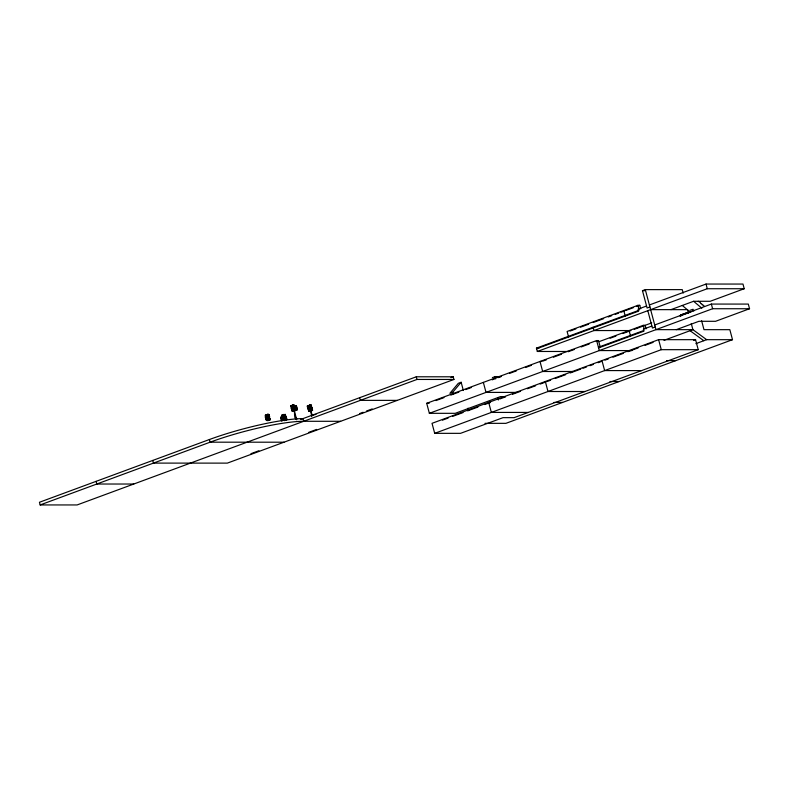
<?xml version="1.0" encoding="UTF-8"?>
<svg xmlns="http://www.w3.org/2000/svg" width="789" height="789" viewBox="0 0 789 789"><rect width="100%" height="100%" fill="white"/><g stroke="black" fill="none" stroke-linecap="round" stroke-linejoin="round"><path stroke-width="1.18" d="M269.473 418.722L269.098 419.807L266.228 419.975L265.42 416.908L266.574 416.03L267.796 419.689M268.122 420.438L269.937 419.768L268.516 414.432L267.333 414.432L268.724 420.231L269.463 420.231L268.615 417.026M282.423 416.71L281.288 417.815M284.356 416.493L284.612 415.951L285.608 419.689L283.419 420.438L281.998 415.103L283.961 414.432L285.381 419.778L283.419 420.438M295.579 410.359L295.283 409.235L294.544 409.235M310.264 410.576L311.842 410.152M280.864 417.992C285.48 421.277 278.093 412.105 281.752 421.109L282.225 420.655M281.19 418.377L281.229 417.785M282.284 415.478C284.76 413.811 282.995 418.357 282.235 415.448M283.715 418.495L283.448 419.373L283.212 418.624M291.102 406.029L292.068 407.085L292.492 405.822M291.476 406.601L291.466 406.029M292.936 407.489C293.419 410.438 289.869 406.582 292.897 407.538M291.457 406.414L291.565 405.871M291.989 409.373L292.956 410.428L293.38 409.156M292.305 410.477L292.246 409.432L292.364 409.935M309.554 407.499C310.521 409.185 307.424 408.82 308.262 407.538M308.154 408.091L308.548 407.331L309.613 407.686M309.998 409.166L309.584 410.428L308.607 409.373M308.963 409.757L308.982 409.373M266.337 416.888L265.222 415.793M266.08 419.59L266.287 419.028M266.544 416.493L267.284 416.878M267.885 416.207L268.023 417.628L267.244 416.858M268.013 415.053C269.019 414.057 267.747 416.207 268.25 414.718M269.335 414.984L268.832 415.379L268.566 414.659M267.688 418.525L268.625 417.864M269.177 416.878L269.256 416.178M268.901 418.387L268.615 417.805M269.434 418.14C270.854 419.59 268.368 418.269 268.941 418.722M269.493 418.042L269.572 418.348M285.835 416.868L285.569 417.697L285.066 416.533M285.805 416.878L285.687 416.207M285.51 418.2L286.21 419.363L285.598 418.14M286.101 418.338C285.983 416.967 287.6 418.949 286.417 418.772M292.344 410.349L291.545 409.836M292.009 409.718L292.167 409.511M307.306 406.69L308.114 407.025L307.888 406.335M308.075 408.041L307.71 408.495M308.933 410.477L308.174 409.836L308.913 410.181M308.736 409.629L308.874 409.442M310.136 405.645L310.856 405.802M310.698 405.428L311.241 405.29M311.132 407.124L311.379 406.769M311.576 408.584C309.781 407.223 313.253 411.375 311.063 409.313M269 417.795L269.029 417.056M280.864 417.785L280.815 418.377M281.308 419.452C282.61 422.5 283.103 417.273 281.683 420.024M282.6 415.448L282.61 416.01M282.669 417.322C285.026 415.093 283.478 420.202 283.143 416.957M285.184 416.128L285.204 415.389M291.102 406.236L291.328 405.743M293.113 407.824C292.305 406.345 291.042 409.018 292.502 408.475M294.05 406.71L293.962 405.822L293.044 405.871M294.494 408.377L294.11 407.302M296.309 407.716L296.22 406.818M308.637 407.538L308.469 408.515L309.13 408.475M266.307 417.174L266.297 418.062M268.605 414.698C269.996 414.008 268.635 417.203 268.053 415.379M285.549 418.249L284.671 414.896L285.145 414.432L286.713 419.778M310.6 407.173L311.862 407.262M295.934 418.989L295.579 417.657L295.914 419.008L296.595 418.841L295.983 418.87M280.914 417.815L282.314 417.766M282.649 415.478L283.212 415.29M281.732 419.482L282.876 419.58M284.129 415.478L285.579 415.389M284.444 415.448L285.056 415.29M291.96 407.735L292.62 407.371M285.983 419.61L285.983 418.574M293.439 409.353L292.275 409.501M308.588 407.735L309.15 407.548M296.575 418.86L296.24 417.509L295.697 417.805M312.75 415.399L314.347 414.728M461.151 382.261L458.32 383.306L449.898 393.307L452.728 392.261L461.151 382.261L463.35 390.525M291.24 405.911L294.159 405.023L292.403 405.901L290.865 405.694L292.285 411.03M281.377 417.667L281.939 417.46M293.459 405.921L294.297 405.871M282.906 416.819L282.63 417.706L283.271 416.829M292.127 409.254L293.212 409.106M283.626 418.663L284.464 418.624M294.731 410.319L294.968 409.313M309.12 409.254L309.959 409.215M268.033 416.858L269.088 416.03M267.412 419.985C265.528 421.07 263.704 413.357 268.043 414.896L266.169 415.31L267.363 419.561L270.163 419.689L267.589 420.645M267.915 416.267L268.487 416.503M267.767 418.722L268.398 419.363L269.236 418.071M267.382 420.133L266.613 419.294M291.348 408.021L291.121 408.682L291.782 408.653M268.201 420.507L268.862 420.359L268.299 420.537M293.686 411.099C295.342 409.905 293.607 417.697 295.757 418.9M311.783 416.681L310.629 410.98M295.431 406.739L296.082 406.71M295.599 406.72L296.595 406.818M291.92 408.268L292.699 409.037M296.279 408.465L296.999 408.544M283.3 416.878L284.247 417.243M281.565 419.215L282.284 419.294M283.379 418.555L284.622 418.732M308.272 408.11L309.594 409.215M692.417 309.761L693.176 309.308L689.971 310.284M270.085 419.768L268.743 414.353L267.56 414.343L268.645 419.758M290.865 405.694L292.827 405.023L294.248 410.359L292.206 411.108L291.437 407.292M267.757 416.03L266.574 416.03L267.57 419.768M265.42 416.908L267.284 416.493M297.384 409.688L296.25 405.95L294.435 406.621L296.398 405.95L297.384 409.688L293.084 411.237L294.958 410.813L293.538 405.477L292.68 405.023L294.218 410.813L294.958 410.813M296.398 405.95L293.902 406.828L294.642 406.828M267.323 417.046L267.816 416.651M268.418 416.681L268.99 416.474M294.534 407.844L293.547 407.745L294.672 407.499L294.08 407.499M268.497 417.046L269.138 417.697L269.69 416.474M340.641 421.296L303.696 421.287L302.986 418.614A69.925 11.056 -14.9 0 0 209.401 439.522L39.45 502.268L40.16 504.94L77.105 504.95L416.996 379.45L453.941 379.46L453.231 376.797L416.286 376.787L300.727 419.452M293.498 409.511L293.005 409.156M266.682 419.551L266.031 419.393M266.228 419.975L268.102 419.561L267.925 418.89M295.135 409.235L294.011 409.481L294.692 409.235L294.228 407.499M295.954 409.678L297.039 408.485M295.855 409.481L295.037 406.414L295.776 406.414L296.595 409.481L294.721 409.895L297.236 409.688M311.477 406.789L312.582 410.152L311.418 411.03L308.834 411.118L307.414 405.773L310.156 405.487M308.815 405.694L307.414 405.773M312.276 410.28L310.856 404.944L312.049 410.359L310.718 410.359M40.16 504.94L210.111 442.185A69.925 11.056 -14.9 0 1 303.696 421.287M269.463 420.231L266.712 420.527M281.998 415.103L285.293 414.432M282.797 415.31L284.671 414.896L283.813 414.432L285.352 420.231L284.218 420.655M310.097 405.783L310.935 405.102M311.359 405.398L310.807 406.621L310.176 405.97M311.517 405.763L310.797 405.605M280.608 417.381L282.57 416.71M308.913 411.03L307.917 407.292L309.732 406.621M285.569 416.04L284.385 416.04M309.85 407.085L307.917 407.292M307.749 408.692L308.351 408.475M310.807 406.976L310.58 407.647L311.024 407.006M285.904 417.056L286.318 416.484M310.58 407.469L311.162 408.308L311.892 407.242M283.073 419.373L284.247 419.807L284.632 418.929M310.126 409.521L309.633 409.166M283.33 419.57L284.01 419.314M285.569 418.722L286.131 418.515M286.111 418.929L286.052 418.387M312.582 410.152L309.061 411.03L307.641 405.694L309.022 405.901M308.834 411.118L311.093 410.28L309.673 404.944L308.292 405.901L308.854 408.041M285.914 419.57L286.792 419.689L285.233 419.778M311.576 410.822L309.712 411.237L311.576 410.822L310.728 407.617M649.919 306.97L647.088 308.016L642.473 290.668L645.303 289.622L682.248 289.632L683.175 293.104M640.707 308.864L639.761 305.323L637.916 305.323L567.104 331.469L568.583 337.021M570.112 331.035L575.891 328.905M580.517 327.198L588.604 324.21M593.229 322.504L603.634 318.657M608.26 316.951L611.731 315.669M615.193 314.387L618.665 313.115M620.973 312.257L624.444 310.974M625.598 310.55L633.222 307.73M636.496 306.526L639.761 305.323M450.913 377.645L453.231 376.797M646.556 306.014L638.064 309.15L638.597 311.152L536.628 348.797M649.386 304.968L706.037 284.05L742.982 284.06L744.224 288.735L710.238 301.28L693.61 301.28L670.946 309.643M250.961 453.675L258.891 450.746M308.746 432.342L316.675 429.413M359.725 413.515L363.127 412.262M366.52 411.01L372.191 408.919M568.8 351.48L537.339 351.47L536.451 348.136L638.419 310.491M453.941 379.46L227.34 463.123L153.46 463.104L152.75 460.441M537.339 351.47L707.279 288.725L744.224 288.735M492.385 377.625L495.216 376.58L500.985 376.58M505.157 396.591L500.542 396.591L455.223 413.328L429.364 413.318L426.701 403.307L596.642 340.562L598.496 340.562L600.271 347.239M435.962 400.575L443.97 397.617M450.844 395.082L458.863 392.113M465.727 389.579L471.457 387.468M492.129 379.834L495.6 378.552M497.908 377.704L501.38 376.422M509.477 373.434L516.41 370.869M525.661 367.457L531.441 365.317M543 361.056L546.471 359.774M553.405 357.21L561.502 354.222M568.435 351.657L574.214 349.527M581.148 346.963L589.245 343.974M596.178 341.42L598.496 340.562M599.019 341.667L643.242 325.334L645.086 325.334L646.033 328.875M610.114 338.244L615.893 336.114M622.837 333.55L630.924 330.561L593.979 330.552L593.091 327.218M634.198 329.358L637.463 328.155M637.867 328.007L651.734 322.879M690.227 312.217L680.029 315.985L680.946 315.985L680.68 314.989L689.744 311.635M689.537 312.059L680.68 314.989M651.882 326.035L643.39 329.171L643.923 331.173L598.595 347.9M654.712 324.989L711.362 304.071L748.307 304.081L749.55 308.746L715.564 321.301L698.936 321.291L676.281 329.664M598.417 347.239L643.745 330.502M655.245 326.991L652.414 328.037L647.799 310.688M429.364 413.318L712.605 308.736L749.55 308.746M658.618 339.664L432.027 423.328L434.69 433.339L460.549 433.339L503.037 417.657L514.112 417.657L698.226 349.685L695.563 339.674L658.618 339.664L661.281 349.675L698.226 349.685M442.432 420.162L448.152 418.052M452.738 416.365L463.044 412.558M467.621 410.862L477.927 407.065M484.791 404.52L490.521 402.41L488.677 402.41L491.34 412.42L528.275 412.43M499.772 398.997L505.552 396.857M512.485 394.303L520.582 391.314M527.516 388.75L535.613 385.762M540.238 384.056L546.018 381.925M547.171 381.491L550.643 380.219M555.259 378.503L565.664 374.667M570.289 372.96L580.694 369.114M583.012 368.266L586.474 366.984M589.945 365.702L593.417 364.419M598.042 362.713L601.504 361.431M604.966 360.159L608.398 358.887M612.984 357.2L623.28 353.393M627.866 351.707L638.173 347.9M645.037 345.365L653.055 342.396M664.003 340.335L692.9 329.664L706.648 339.674L732.508 339.684L729.845 329.674L703.985 329.664L701.618 320.768M434.69 433.339L661.281 349.675M693.679 340.375L695.563 339.674M695.888 343.649L706.648 339.674M732.508 339.684L505.907 423.348L484.979 423.338M310.659 411.079L310.363 411.138M295.559 417.667L296.24 417.509M314.791 414.619L315.965 414.472M642.473 290.668L644.938 290.668M704.005 305.619L703.078 305.619L702.812 304.613L701.885 304.613L701.618 303.617L700.701 303.617L700.435 302.611L698.226 301.28M650.629 309.643L687.574 309.653L688.511 313.184M692.801 310.905L693.906 310.915M689.961 311.961L691.075 311.961M536.451 348.136L538.867 348.136M631.94 350.582L599.305 350.572L596.642 340.562M666.626 360.593L675.857 360.603M541.846 361.48L540.001 361.48L542.664 371.491L572.834 371.491M641.575 370.593L604.63 370.583L601.968 360.583M609.976 381.511L619.207 381.511M584.925 391.512L547.99 391.502L545.327 381.491M517.416 392.409L486.014 392.399L483.351 382.399M397.291 400.378L360.346 400.368L359.636 397.695M553.937 402.429L562.557 402.429M426.701 403.307L429.157 403.307M310.856 404.944L309.446 405.023L310.659 410.152M307.868 406.808L307.266 406.828M294.1 410.359L292.433 411.03L291.013 405.694M292.206 411.108L293.764 411.03M265.291 415.182L266.909 415.31M266.199 417.884L265.597 417.904M286.308 418.722L286.091 418.2M269.286 419.561L268.753 419.768M268.27 420.438L266.938 420.438L265.518 415.103M283.991 442.205L210.111 442.185L209.401 439.522M133.755 484.032L96.81 484.022L96.1 481.349M296.2 408.288L296.851 408.83M281.417 417.44L281.939 417.766M311.911 408.396L311.596 408.929M311.399 410.152L312.049 410.359M294.78 410.152L295.431 410.359M292.551 406.01L291.733 405.802L294.011 405.023L294.721 407.154M690.069 330.709L703.818 340.72M693.61 301.28L701.845 308.213M682.278 305.461L690.523 312.395M283.537 415.31L285.145 414.432L286.565 419.778M312.336 408.909L311.773 409.126M706.037 284.05L707.279 288.725M711.362 304.071L712.605 308.736M691.272 323.529L692.9 329.664L655.955 329.654L645.303 289.622M637.916 305.323L639.169 310.038M643.242 325.334L644.179 328.875M623.754 310.55L625.322 316.448M629.08 330.561L630.559 336.124M495.216 376.58L495.808 378.799M497.711 397.636L498.332 400.003M468.045 408.179L468.676 410.536M452.728 392.261L453.32 394.49M416.286 376.787L416.996 379.45M311.201 407.755L311.665 409.491M310.984 410.941L312.168 415.389M310.274 408.682L310.836 410.822M294.356 410.931L296.723 419.827M282.146 415.103L283.567 420.438M267.56 414.343L268.98 419.689M266.149 416.908L266.327 417.578M266.79 419.314L266.968 419.975M285.608 416.484L285.046 416.691"/></g></svg>
